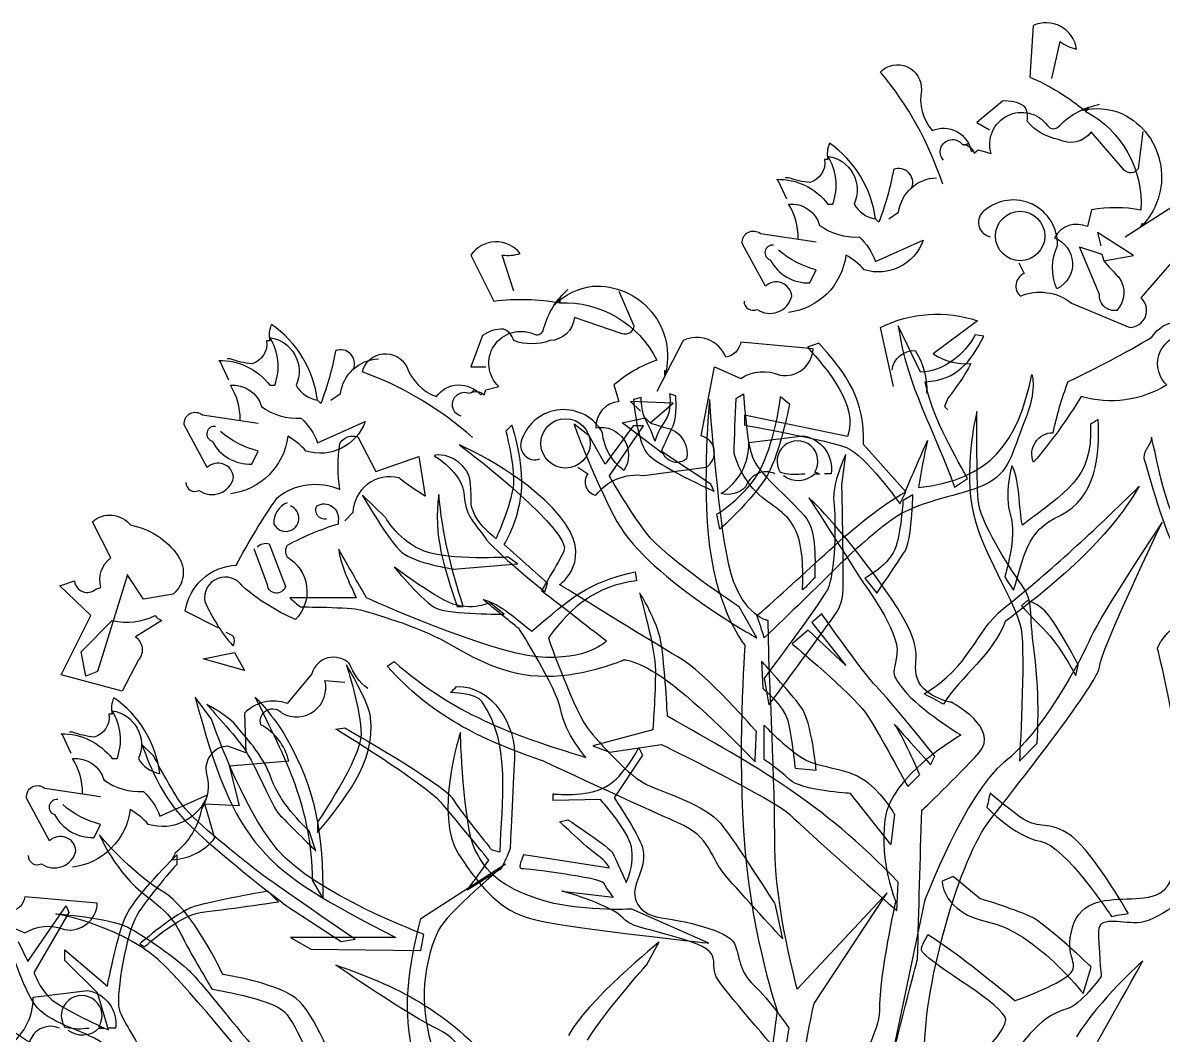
# Model space of a CAD drawing. Header units: millimetres. Extents: x 3633 to 4629, y 3430 to 3787.
# Drawn here: x 4441.1 to 4446.29, y 3469.3 to 3473.91 of the extents above; entities that cross this region are included whole.
import ezdxf

# ---------------------------------------------------------------- set-up
doc = ezdxf.new("R2010")
doc.units = ezdxf.units.MM

# ---------------------------------------------------------------- blocks, each defined once
blk = doc.blocks.new('*U290')
at = {"color": 0}
for points in [[(552.5, 2442.6), (564.2, 2495.3, 0.123093), (587.6, 2484.4, 0.499542), (525.8, 2517.7), (521.2, 2444.6, -0.074951), (600.8, 2395.6, -0.294968), (678.9, 2255.5, 0.096375), (608.8, 2255.7), (603.1, 2232, 0.398468), (556, 2216.1, -0.659393), (559.7, 2143.6, -0.217575), (560.5, 2205.3, 0.649521), (456.8, 2254.9, 0.661377), (464.9, 2217.7)], [(397.3, 2292.2, 0.094757), (308.9, 2451.8, -0.699951), (367, 2426.1, 0.222214), (382.2, 2368.6, -0.480621), (438, 2338.8), (441.2, 2339.7)], [(398.5, 2326.7, -1.044418), (425, 2349.1, -0.323349), (442, 2336.5), (447.6, 2341.4), (466.1, 2336, -0.840088), (546.2, 2376, 0.4142), (560.7, 2373, -0.154678), (617.2, 2405), (620.4, 2405.9)], [(681.8, 2367.4), (675.3, 2314.4, -0.489075), (655.3, 2312.5), (608.5, 2366.8, -0.380188), (561.7, 2356.1, -0.181808), (517.2, 2382, 0.224854), (513.3, 2403.2, 0.162277), (482.3, 2410.4), (445.9, 2380.2), (464, 2369.7)], [(604.4, 2401.6), (600.8, 2395.6), (604.4, 2401.6), (593.6, 2397.1, -0.162277), (653, 2392.3, -0.516235), (678.5, 2231.4), (682, 2237.5)], [(175.7, 2271.2), (164, 2296.9), (161.6, 2299.3, -0.240921), (234.1, 2264.2), (241.1, 2264.2, 0.236053), (234.1, 2332, -0.5), (271.5, 2264.2, 0.236053), (301.9, 2243.1, 0.211075), (236.4, 2350.7, 0.162277), (234.1, 2327.3), (229.4, 2327.3, -0.383194), (208.4, 2294.6, -0.056625), (178, 2301.6), (173.3, 2301.6)], [(844.4, 1978.9), (736.8, 2077.1, 0.636124), (715.8, 2007, -0.212875), (594.2, 1990.6, -0.040161), (526.4, 1897.1, -0.538727), (554.4, 1939.2, -0.038391), (575.5, 2011.7, 0.023422), (694.7, 2074.8, -0.778931), (783.6, 2046.7), (816.3, 2016.3, -0.14267), (821, 2147.3), (844.4, 2137.9), (778.9, 2196.4, -0.349304), (821, 2219.8), (809.3, 2268.9), (912.2, 2245.5, -0.186783), (954.3, 2264.2), (923.9, 2325), (888.8, 2318), (874.8, 2259.5)], [(353.4, 2287.6, 0.651581), (327.6, 2313.3, -0.045349), (306.6, 2238.5), (301.9, 2243.1)], [(320.6, 2243.1), (334.7, 2252.5, -0.365204), (388.4, 2301.6)], [(192, 2215.1, 0.143021), (178, 2264.2, -0.358047), (222.4, 2233.8, 0.172546), (278.5, 2217.4, -0.123093), (301.9, 2182.4), (369.7, 2212.8, -0.40274), (285.6, 2170.7, 0.082748), (259.8, 2191.7, -0.343094), (178, 2109.9)], [(505.5, 2180.5), (512.9, 2165.4, 0.54657), (507.8, 2133.2, -0.272095), (580.5, 2123.4), (663.2, 2088.8, 0.677032), (679.4, 2130.8), (745, 2206.2), (769.1, 2173.3, -0.248367), (819.9, 2149.1, 0.452606), (879.2, 2157.9), (795, 2217.7, -0.333328), (766.2, 2210.1, 0.430618), (725.4, 2260.9), (656.6, 2217.1)], [(114.9, 2126.2, 0.566177), (133.6, 2114.5, 0.534058), (182.7, 2133.3, 0.630219), (145.3, 2147.3), (112.5, 2208.1, -0.679398), (138.2, 2222.1), (217.7, 2210.4)], [(-212.5, 2140.3), (-228.9, 2191.7, 0.123093), (-203.1, 2194, 0.499542), (-273.3, 2191.7), (-240.6, 2126.2, -0.074951), (-147, 2123.9, -0.294968), (-9.1, 2042.1, 0.096375), (-69.9, 2007), (-62.8, 1983.6, 0.398468), (-95.6, 1946.2, -0.659393), (-55.8, 1885.4, -0.217575), (-86.2, 1939.2, 0.649521), (-200.8, 1929.8, 0.661377), (-175.1, 1901.8)], [(156.9, 2205.7, 0.926025), (152.3, 2184.7, 0.286789), (208.4, 2152), (217.7, 2170.7, -0.120178), (164, 2198.7)], [(626.2, 2183.4, 0.021729), (647.8, 2160, -0.356949), (644.8, 2113, -0.482147), (620, 2135.6), (591.8, 2203.4), (623.6, 2193), (626.2, 2183.4)], [(-287.3, 1962.6, -1.044418), (-275.6, 1995.3, -0.323349), (-254.6, 1993), (-252.2, 2000), (-233.5, 2004.6, -0.840088), (-184.4, 2079.5, 0.4142), (-170.4, 2084.1, -0.154678), (-137.7, 2140.3), (-135.3, 2142.6)], [(-62.8, 2140.3), (-41.8, 2091.2, -0.489075), (-58.2, 2079.5), (-126, 2102.9, -0.380188), (-161.1, 2070.1, -0.181808), (-212.5, 2070.1, 0.224854), (-226.5, 2086.5, 0.162277), (-256.9, 2077.1), (-273.3, 2032.7), (-252.2, 2032.7)], [(-147, 2130.9), (-147, 2123.9), (-147, 2130.9), (-154, 2121.6, -0.162277), (-100.3, 2147.3, -0.516235), (2.6, 2021), (2.6, 2028)], [(327.6, 2004.6), (308.9, 2088.8, -0.198578), (446.9, 2098.2), (383.8, 2051.4, 0.173447), (437.5, 2037.4, -0.044205), (404.8, 1988.3), (400.1, 1976.6), (404.8, 1971.9)], [(-617.6, 2013.6), (-629.3, 2039.3), (-631.6, 2041.7, -0.240921), (-559.1, 2006.6), (-552.1, 2006.6, 0.236053), (-559.1, 2074.4, -0.5), (-521.7, 2006.6, 0.236053), (-491.3, 1985.6, 0.211075), (-556.8, 2093.1, 0.162277), (-559.1, 2069.7), (-563.8, 2069.7, -0.383194), (-584.8, 2037, -0.056625), (-615.2, 2044), (-619.9, 2044)], [(-121.3, 1890.1), (-107.3, 1880.7, 0.54657), (-95.6, 1850.3, -0.272095), (-27.8, 1878.4), (61.1, 1890.1, 0.677032), (54.1, 1934.5), (72.8, 2032.7), (110.2, 2016.3, -0.248367), (166.3, 2021, 0.452606), (213.1, 2058.4), (110.2, 2067.8, -0.333328), (89.1, 2046.7, 0.430618), (28.3, 2070.1), (-9.1, 1997.6)], [(-439.9, 2030, 0.651581), (-465.6, 2055.7, -0.045349), (-486.6, 1980.9), (-491.3, 1985.6)], [(-472.6, 1985.6), (-458.6, 1994.9, -0.365204), (-404.8, 2044)], [(-270.9, 1932.2, 0.094757), (-427.6, 2025.7, -0.699951), (-364.5, 2032.7, 0.222214), (-322.4, 1990.6, -0.480621), (-259.3, 1993), (-256.9, 1995.3)], [(325.3, 2028, -0.388977), (358, 2056.1, -0.162277), (374.4, 1995.3)], [(-601.2, 1957.5, 0.143021), (-615.2, 2006.6, -0.358047), (-570.8, 1976.2, 0.172546), (-514.7, 1959.8, -0.123093), (-491.3, 1924.8), (-423.5, 1955.2, -0.40274), (-507.7, 1913.1, 0.082748), (-533.4, 1934.1, -0.343094), (-615.2, 1852.3)], [(-678.4, 1868.6, 0.566177), (-659.7, 1857, 0.534058), (-610.6, 1875.7, 0.630219), (-648, 1889.7), (-680.7, 1950.5, -0.679398), (-655, 1964.5), (-575.5, 1952.8)], [(-636.3, 1948.1, 0.926025), (-641, 1927.1, 0.286789), (-584.8, 1894.4), (-575.5, 1913.1, -0.120178), (-629.3, 1941.1)], [(-18.4, 1953.2, 0.021729), (12, 1943.9, -0.356949), (33, 1901.8, -0.482147), (0.3, 1908.8), (-58.2, 1953.2), (-25.4, 1960.2), (-18.4, 1953.2)], [(-632.7, 1662), (-679.5, 1685.4, -0.357925), (-607, 1750.9, -0.02861), (-548.6, 1846.7, -0.284912), (-459.7, 1858.4, -0.072906), (-459.7, 1923.9, -0.350769), (-434, 1933.2), (-408.3, 1884.1), (-347.5, 1905.2), (-338.1, 1849.1, -0.042465), (-375.5, 1874.8, 0.482147), (-441, 1825.7), (-452.7, 1814)], [(159.3, 1880.7, 0.453766), (117.2, 1862, -0.265564), (82.1, 1852.7, 0.264557), (121.9, 1925.1), (199, 1934.5, -0.415939), (238.8, 1880.7), (229.4, 1880.7)], [(171, 1878.4, 0.366302), (215.4, 1880.7), (222.4, 1880.7), (215.4, 1883.1, 1.810471), (166.3, 1883.1, 0.099014), (196.7, 1880.7), (201.4, 1880.7)], [(-478.4, 1816.3, -0.618027), (-492.4, 1835, -0.649872), (-462, 1814), (-462, 1809.3, 0.048447), (-534.5, 1778.9, 0.291199), (-534.5, 1762.5, -0.493149), (-522.8, 1673.7, -0.073044), (-597.7, 1720.5, 0.819794), (-651.4, 1699.4, 0.07692), (-611.7, 1636.3, 0.333328), (-611.7, 1650.3), (-621, 1655)], [(-534.5, 1839.7, 0.326447), (-553.2, 1809.3, 1.475342), (-529.9, 1835)], [(-761.9, 1735.5), (-804, 1599.9), (-820.4, 1592.9), (-827.4, 1627.9), (-783, 1672.4, 0.182709), (-722.2, 1679.4, 0.162277), (-712.8, 1672.4), (-750.2, 1649, -0.442368), (-745.6, 1616.3), (-768.9, 1571.8), (-855.5, 1595.2), (-813.4, 1679.4), (-857.8, 1721.5), (-836.8, 1728.5, 0.608597), (-806.4, 1716.8), (-799.3, 1719.1, -0.302765), (-785.3, 1761.2), (-811, 1812.7, -0.435272), (-757.3, 1808, -0.199997), (-689.4, 1763.6, -0.39035), (-696.5, 1709.8), (-738.5, 1702.8), (-761.9, 1737.8), (-761.9, 1735.5)], [(-576.6, 1776.6, -0.302765), (-560.2, 1781.2), (-536.9, 1720.5, -0.816528), (-562.6, 1722.8), (-581.3, 1774.2)], [(-420, 1575.5, -0.140045), (-445.7, 1610.6, 0.57489), (-499.5, 1596.5), (-534.5, 1554.4, 0.29335), (-595.3, 1540.4), (-593, 1484.3), (-618.7, 1493.6, 0.477875), (-649.1, 1453.9, -0.21463), (-656.1, 1404.8, -0.178345), (-693.5, 1341.7), (-698.2, 1332.3, 0.217789), (-637.4, 1362.7), (-651.4, 1411.8), (-602.3, 1409.5), (-616.4, 1465.6), (-532.2, 1472.6, 0.213028), (-571.9, 1524, -0.817993), (-541.5, 1540.4, 0.658905), (-480.8, 1587.2), (-452.7, 1584.8)], [(-841.7, 1483), (-853.4, 1508.8), (-855.7, 1511.1, -0.240921), (-783.3, 1476), (-776.2, 1476, 0.236053), (-783.3, 1543.8, -0.5), (-745.8, 1476, 0.236053), (-715.4, 1455, 0.211075), (-780.9, 1562.5, 0.162277), (-783.3, 1539.2), (-787.9, 1539.2, -0.383194), (-809, 1506.4, -0.056625), (-839.4, 1513.4), (-844, 1513.4)], [(-825.3, 1426.9, 0.143021), (-839.4, 1476, -0.358047), (-794.9, 1445.6, 0.172546), (-738.8, 1429.3, -0.123093), (-715.4, 1394.2), (-647.6, 1424.6, -0.40274), (-731.8, 1382.5, 0.082748), (-757.5, 1403.5, -0.343094), (-839.4, 1321.7)], [(-902.5, 1338.1, 0.566177), (-883.8, 1326.4, 0.534058), (-834.7, 1345.1, 0.630219), (-872.1, 1359.1), (-904.8, 1419.9, -0.679398), (-879.1, 1433.9), (-799.6, 1422.3)], [(-860.4, 1417.6, 0.926025), (-865.1, 1396.5, 0.286789), (-809, 1363.8), (-799.6, 1382.5, -0.120178), (-853.4, 1410.6)], [(-1138.7, 1101.9), (-1124.6, 1092.6, 0.54657), (-1112.9, 1062.2, -0.272095), (-1045.1, 1090.2), (-956.3, 1101.9, 0.677032), (-963.3, 1146.3), (-944.6, 1244.5), (-907.2, 1228.2, -0.248367), (-851.1, 1232.9, 0.452606), (-804.3, 1270.3), (-907.2, 1279.6, -0.333328), (-928.2, 1258.6, 0.430618), (-989, 1282), (-1026.4, 1209.5)], [(-858.1, 1092.6, 0.453766), (-900.2, 1073.9, -0.265564), (-935.2, 1064.5, 0.264557), (-895.5, 1137), (-818.3, 1146.3, -0.415939), (-778.6, 1092.6), (-787.9, 1092.6)], [(-846.4, 1090.2, 0.366302), (-802, 1092.6), (-794.9, 1092.6), (-802, 1094.9, 1.810471), (-851.1, 1094.9, 0.099014), (-820.7, 1092.6), (-816, 1092.6)]]:
    blk.add_lwpolyline(points, format="xyb", dxfattribs=at)
for points in [[(433.4, 2349.6), (427, 2347.9), (433.4, 2349.6)], [(626.2, 2183.4), (668.6, 2191.2), (617.2, 2223.8), (622.3, 2204.6)], [(-268.6, 2000), (-273.3, 1995.3), (-268.6, 2000)], [(-18.4, 1953.2), (14.3, 1981.3), (-46.5, 1983.6), (-32.4, 1969.6)], [(-653.8, 1617.6), (-609.4, 1626.9), (-595.3, 1601.2), (-653.8, 1617.6)]]:
    blk.add_lwpolyline(points, dxfattribs=at)
for centre in [(507.4, 2218.7), (-138.8, 1924)]:
    blk.add_circle(centre, 35.1, dxfattribs=at)
for points in [[(365.9, 2025), (365.9, 2025), (334.1, 2091), (334.1, 2091)], [(334.1, 2091), (346.4, 2005.5), (386.1, 1940.7), (414.2, 1861.9)], [(443.5, 2078.2), (428.2, 2050.1), (399.5, 2026.9), (365.9, 2025)], [(372.6, 2011.6), (417.2, 2014), (436.8, 2039.1), (455.7, 2076.3)], [(455.7, 2076.3), (455.7, 2076.3), (443.5, 2078.2), (443.5, 2078.2)], [(221.1, 2066.6), (221.1, 2066.6), (205.3, 2060.5), (205.3, 2060.5)], [(205.3, 2060.5), (231.5, 2031.1), (278.6, 1977.4), (262.1, 1934)], [(284.7, 1922.4), (287.1, 1984.7), (261.5, 2022.6), (221.1, 2066.6)], [(362.9, 1861.3), (465.5, 1872.3), (504, 1924.9), (524.1, 2022)], [(432.5, 1874.1), (410.5, 1914.5), (381.2, 1965.2), (372.6, 2011.6)], [(524.1, 2022), (524.1, 2022), (532.1, 2000.6), (513.7, 1955.4)], [(17.7, 1991.4), (17.7, 1991.4), (9.2, 1994.5), (9.2, 1994.5)], [(103.8, 1987.8), (106.9, 1990.2), (110.6, 1992), (114.2, 1994.5)], [(114.2, 1994.5), (123.4, 1882.1), (121, 1904.1), (196.7, 1825.9)], [(-31.2, 1989), (-31.2, 1989), (-42.1, 1986.5), (-42.1, 1986.5)], [(-42.1, 1986.5), (-42.1, 1986.5), (-37.3, 1927.9), (-23.2, 1910.2)], [(-24.4, 1956.6), (-31.2, 1967), (-31.2, 1989), (-31.2, 1989)], [(14.1, 1948.7), (20.8, 1963.3), (17.7, 1991.4), (17.7, 1991.4)], [(96.5, 1738.5), (79.4, 1798.4), (66, 1986.5), (66, 1986.5)], [(100.8, 1909), (101.4, 1935.2), (102.6, 1961.5), (103.8, 1987.8)], [(143.6, 1898.6), (162.5, 1945), (166.8, 1990.8), (166.8, 1990.8)], [(166.8, 1990.8), (166.8, 1990.8), (179.6, 1980.4), (179.6, 1980.4)], [(115.5, 1963.9), (115.5, 1963.9), (115.5, 1949.9), (115.5, 1949.9)], [(262.1, 1934), (262.1, 1934), (115.5, 1963.9), (115.5, 1963.9)], [(447.8, 1843.6), (445.3, 1875.4), (445.9, 1969.4), (445.9, 1969.4)], [(-215, 1949.9), (-215, 1949.9), (-223.6, 1941.3), (-223.6, 1941.3)], [(-105.1, 1934.6), (-105.1, 1934.6), (-126.5, 1951.1), (-126.5, 1951.1)], [(-126.5, 1951.1), (-126.5, 1951.1), (-113, 1907.7), (-70.3, 1821)], [(-42.8, 1948.7), (-42.8, 1948.7), (-82.5, 1894.3), (-82.5, 1894.3)], [(-76.4, 1877.8), (-76.4, 1877.8), (-28.1, 1948.7), (-28.1, 1948.7)], [(-28.1, 1948.7), (-28.1, 1948.7), (-42.8, 1948.7), (-42.8, 1948.7)], [(-11.6, 1927.3), (-11.6, 1927.3), (-18.3, 1946.2), (-24.4, 1956.6)], [(-2.4, 1912.6), (-2.4, 1912.6), (7.3, 1934.6), (14.1, 1948.7)], [(513.7, 1955.4), (495.4, 1909.6), (492.4, 1881.5), (456.9, 1865)], [(607.2, 1951.1), (612.1, 1871.7), (569.3, 1854.6), (510.7, 1807.6)], [(564.4, 1821.6), (615.1, 1845.4), (621.3, 1909), (618.2, 1957.8)], [(618.2, 1957.8), (613.9, 1955.4), (610.9, 1953), (607.2, 1951.1)], [(-82.5, 1894.3), (-82.5, 1894.3), (-105.1, 1934.6), (-105.1, 1934.6)], [(693.9, 1932.8), (693.9, 1921.2), (683, 1914.5), (683, 1904.1)], [(776.4, 1764.2), (717.8, 1789.2), (708, 1877.8), (693.9, 1932.8)], [(-289.6, 1921.8), (-270, 1908.4), (-128.3, 1796.6), (-141.1, 1770.9)], [(-147.2, 1821), (-199.8, 1883.3), (-289.6, 1921.8), (-289.6, 1921.8)], [(345.1, 1855.2), (345.1, 1855.2), (284.7, 1922.4), (284.7, 1922.4)], [(343.9, 1854.6), (354.3, 1879), (364.7, 1903.5), (375.7, 1927.9)], [(375.7, 1927.9), (370.8, 1905.9), (366.5, 1883.3), (362.9, 1861.3)], [(-290.8, 1897.4), (-310.3, 1912), (-325.6, 1906.5), (-325.6, 1906.5)], [(-23.2, 1910.2), (-8.6, 1891.9), (72.7, 1855.8), (72.7, 1855.8)], [(67.8, 1866.2), (67.8, 1866.2), (-2.4, 1912.6), (-2.4, 1912.6)], [(76.4, 1823.4), (76.4, 1823.4), (125.2, 1852.8), (143.6, 1898.6)], [(197.9, 1715.9), (205.9, 1863.8), (135.6, 1804.5), (100.8, 1909)], [(259.6, 1908.4), (259.6, 1908.4), (239.5, 1866.8), (242.5, 1841.2)], [(254.1, 1865), (254.1, 1865), (259.6, 1908.4), (259.6, 1908.4)], [(683, 1904.1), (683, 1904.1), (712.9, 1797.2), (723.9, 1783.1)], [(495.4, 1891.9), (495.4, 1891.9), (484.4, 1851.5), (493.6, 1821.6)], [(510.7, 1807.6), (505.8, 1827.7), (506.4, 1879), (495.4, 1891.9)], [(-23.8, 1796.6), (-50.7, 1832), (-76.4, 1877.8), (-76.4, 1877.8)], [(72.7, 1855.8), (72.7, 1855.8), (67.8, 1866.2), (67.8, 1866.2)], [(414.2, 1861.9), (414.2, 1861.9), (432.5, 1874.1), (432.5, 1874.1)], [(-394.6, 1818.6), (-394.6, 1818.6), (-427.6, 1850.3), (-427.6, 1850.3)], [(-427.6, 1850.3), (-427.6, 1850.3), (-389.1, 1783.7), (-371.4, 1769.1)], [(-318.9, 1851.5), (-327.4, 1793.5), (-310.9, 1746.5), (-292.6, 1692.1)], [(-284.1, 1692.1), (-301.2, 1745.9), (-314, 1795.3), (-318.9, 1851.5)], [(133.2, 1679.3), (195.5, 1731.2), (276.1, 1817.3), (343.9, 1854.6)], [(336.6, 1838.1), (336.6, 1838.1), (345.1, 1855.2), (345.1, 1855.2)], [(354.9, 1850.9), (354.9, 1850.9), (340.9, 1843), (340.9, 1843)], [(343.9, 1770.9), (353.1, 1785), (354.9, 1850.9), (354.9, 1850.9)], [(484.4, 1689.7), (554.1, 1746.5), (611.5, 1798.4), (676.8, 1863.2)], [(676.8, 1863.2), (632.3, 1786.2), (556.5, 1723.9), (486.3, 1670.7)], [(207.1, 1846.7), (232.7, 1807), (258.4, 1766.6), (284.1, 1726.3)], [(242.5, 1841.2), (246.2, 1816.7), (244.3, 1736.7), (233.4, 1715.9)], [(340.9, 1843), (340.9, 1843), (339, 1805.7), (331.1, 1778.2)], [(509.5, 1723.3), (489.9, 1750.8), (450.2, 1812.5), (447.8, 1843.6)], [(-339.6, 1770.9), (-375.1, 1783.7), (-394.6, 1818.6), (-394.6, 1818.6)], [(-147.2, 1723.3), (-147.2, 1723.3), (-95.3, 1758.7), (-147.2, 1821)], [(-70.3, 1821), (-26.9, 1734.9), (133.2, 1647.5), (133.2, 1647.5)], [(80.6, 1802.1), (80.6, 1802.1), (76.4, 1823.4), (76.4, 1823.4)], [(196.7, 1825.9), (219.3, 1803.3), (215.6, 1763.6), (215.6, 1733)], [(493.6, 1821.6), (503.4, 1791.1), (485.6, 1734.3), (485.6, 1734.3)], [(497.9, 1715.3), (513.7, 1762.4), (514.4, 1798.4), (564.4, 1821.6)], [(709.2, 1811.8), (709.2, 1811.8), (624.3, 1684.2), (608.4, 1649.3)], [(-254.1, 1791.1), (-241.3, 1771.5), (-168, 1712.9), (-168, 1712.9)], [(108.1, 1691.5), (108.1, 1691.5), (3.1, 1760.5), (-23.8, 1796.6)], [(-421.5, 1704.3), (-434.3, 1726.9), (-447.8, 1749.5), (-461.2, 1773.4)], [(-461.2, 1773.4), (-457.5, 1747.1), (-447.2, 1728.8), (-436.2, 1704.3)], [(-371.4, 1769.1), (-353.1, 1753.8), (-298.1, 1745.3), (-298.1, 1745.3)], [(-220.5, 1762.4), (-220.5, 1762.4), (-303.6, 1756.9), (-339.6, 1770.9)], [(-164.3, 1725.1), (-164.3, 1725.1), (-226, 1780.1), (-226, 1780.1)], [(-141.1, 1770.9), (-149.1, 1754.4), (-172.9, 1714.7), (-172.9, 1714.7)], [(331.1, 1778.2), (323.2, 1751.4), (286.5, 1732.4), (286.5, 1732.4)], [(303.6, 1711), (303.6, 1711), (334.1, 1756.3), (343.9, 1770.9)], [(-298.1, 1745.3), (-298.1, 1745.3), (-207.1, 1752.6), (-207.1, 1752.6)], [(-207.1, 1752.6), (-207.1, 1752.6), (-220.5, 1762.4), (-220.5, 1762.4)], [(251.7, 1752.6), (216.2, 1717.2), (180.2, 1682.3), (143.6, 1647.5)], [(-382.4, 1748.3), (-382.4, 1748.3), (-340.9, 1697.6), (-321.9, 1689.1)], [(-186.9, 1657.3), (-130.7, 1703.7), (-110, 1725.7), (-39.7, 1741.6)], [(-39.7, 1741.6), (-39.1, 1737.3), (-38.5, 1733), (-37.9, 1728.8)], [(149.1, 1672), (149.1, 1672), (114.8, 1678.1), (96.5, 1738.5)], [(-168, 1712.9), (-168, 1712.9), (-164.3, 1725.1), (-164.3, 1725.1)], [(-37.9, 1728.8), (-95.9, 1720.8), (-128.3, 1693.9), (-163.1, 1647.5)], [(20.8, 1620.6), (-18.3, 1643.2), (-147.2, 1723.3), (-147.2, 1723.3)], [(215.6, 1733), (210.8, 1730.6), (203.4, 1718.4), (197.9, 1715.9)], [(284.1, 1726.3), (284.1, 1726.3), (336.6, 1656.1), (332.3, 1625.5)], [(286.5, 1732.4), (286.5, 1732.4), (303.6, 1711), (303.6, 1711)], [(485.6, 1734.3), (488.7, 1728.8), (494.8, 1720.2), (497.9, 1715.3)], [(527.8, 1625.5), (518.6, 1689.7), (528.4, 1695.2), (509.5, 1723.3)], [(-530.8, 1704.3), (-526, 1700.1), (-520.5, 1695.2), (-515.6, 1691.5)], [(-436.2, 1704.3), (-467.3, 1704.3), (-499.1, 1704.3), (-530.8, 1704.3)], [(-172.9, 1714.7), (-141.7, 1690.9), (-111.2, 1667.1), (-80.6, 1643.2)], [(-3.1, 1641.4), (-8.6, 1673.2), (-33.6, 1711.7), (-33.6, 1711.7)], [(233.4, 1715.9), (221.7, 1694.6), (143.6, 1590.1), (143.6, 1590.1)], [(-515.6, 1691.5), (-515.6, 1691.5), (-444.1, 1691.5), (-430.1, 1687.2)], [(-321.9, 1689.1), (-302.4, 1681.1), (-226, 1681.1), (-226, 1681.1)], [(-292.6, 1692.1), (-289.6, 1692.1), (-286.5, 1692.1), (-284.1, 1692.1)], [(-256, 1701.9), (-230.9, 1696.4), (-207.1, 1672.6), (-186.9, 1657.3)], [(-204.6, 1660.3), (-221.7, 1673.8), (-238.2, 1687.8), (-256, 1701.9)], [(-226, 1681.1), (-226, 1681.1), (-246.8, 1697.6), (-246.8, 1697.6)], [(133.2, 1647.5), (133.2, 1647.5), (108.1, 1691.5), (108.1, 1691.5)], [(370.8, 1568.1), (438, 1607.8), (441, 1654.2), (484.4, 1689.7)], [(517.4, 1700.1), (517.4, 1700.1), (509.5, 1693.3), (509.5, 1693.3)], [(548, 1679.3), (532.7, 1698.8), (517.4, 1700.1), (517.4, 1700.1)], [(702.5, 1633.5), (726.3, 1678.7), (764.2, 1679.3), (811.2, 1697)], [(143.6, 1647.5), (140.5, 1658.5), (136.8, 1668.9), (133.2, 1679.3)], [(150.9, 1602.3), (150.9, 1602.3), (149.1, 1672), (149.1, 1672)], [(150.3, 1552.2), (150.3, 1552.2), (226.6, 1655.5), (241.3, 1676.2)], [(225.4, 1681.7), (225.4, 1681.7), (211.4, 1669.5), (211.4, 1669.5)], [(486.3, 1670.7), (469.1, 1624.9), (423.3, 1593.1), (398.3, 1553.4)], [(590.1, 1609), (590.1, 1609), (563.2, 1660.3), (548, 1679.3)], [(-145.4, 1544.9), (-152.1, 1578.5), (-204.6, 1660.3), (-204.6, 1660.3)], [(205.9, 1658.5), (205.9, 1658.5), (183.3, 1639), (183.3, 1639)], [(259.6, 1608.4), (259.6, 1608.4), (205.9, 1658.5), (205.9, 1658.5)], [(211.4, 1669.5), (211.4, 1669.5), (259.6, 1608.4), (259.6, 1608.4)], [(508.9, 1660.3), (515, 1622.5), (506.4, 1472.2), (506.4, 1472.2)], [(-163.1, 1647.5), (-163.1, 1647.5), (-125.8, 1540), (-103.8, 1514.3)], [(6.1, 1536.3), (6.1, 1536.3), (2.4, 1608.4), (-3.1, 1641.4)], [(183.3, 1639), (183.3, 1639), (268.8, 1567.5), (287.1, 1541.8)], [(608.4, 1649.3), (593.2, 1613.9), (538.2, 1513.1), (484.4, 1470.4)], [(332.3, 1625.5), (328.6, 1595), (321.3, 1600.5), (342.1, 1573.6)], [(531.5, 1497.9), (531.5, 1497.9), (536.3, 1560.8), (527.8, 1625.5)], [(-416, 1533.9), (-417.8, 1556.5), (-450.2, 1609), (-450.2, 1609)], [(-392.2, 1607.2), (-392.2, 1607.2), (-382.4, 1613.9), (-382.4, 1613.9)], [(-172.9, 1473.4), (-260.8, 1503.4), (-329.3, 1536.9), (-392.2, 1607.2)], [(-382.4, 1613.9), (-298.7, 1540), (-216.9, 1510.1), (-110, 1477.7)], [(-55.6, 1616.4), (-55.6, 1616.4), (-31.8, 1615.8), (14.1, 1580.3)], [(132.6, 1514.3), (132.6, 1514.3), (60.5, 1598), (20.8, 1620.6)], [(139.9, 1614.5), (139.9, 1614.5), (141.7, 1576), (141.7, 1576)], [(196.1, 1549.2), (180.8, 1569.9), (139.9, 1614.5), (139.9, 1614.5)], [(586.4, 1593.8), (586.4, 1593.8), (590.1, 1609), (590.1, 1609)], [(143.6, 1590.1), (143.6, 1590.1), (150.3, 1552.2), (150.3, 1552.2)], [(409.9, 1555.9), (409.9, 1555.9), (365.3, 1563.8), (359.8, 1595)], [(-302.4, 1569.9), (-299.3, 1572.4), (-296.3, 1575.4), (-293.8, 1578.5)], [(-293.8, 1578.5), (-241.9, 1579.7), (-208.3, 1522.3), (-211.4, 1475.3)], [(14.1, 1580.3), (59.9, 1545.5), (130.7, 1471.6), (130.7, 1471.6)], [(141.7, 1576), (141.7, 1576), (171, 1551), (177.2, 1530.2)], [(342.1, 1573.6), (363.5, 1546.1), (423.3, 1509.5), (423.3, 1509.5)], [(-642, 1532.1), (-642, 1532.1), (-665.2, 1563.2), (-665.2, 1563.2)], [(-665.2, 1563.2), (-607.2, 1348.8), (-572.4, 1320.1), (-380, 1221.7)], [(-579.7, 1563.2), (-579.7, 1563.2), (-552.2, 1535.1), (-536.3, 1506.4)], [(-498.5, 1303), (-498.5, 1403.8), (-536.3, 1475.9), (-579.7, 1563.2)], [(-257.2, 1556.5), (-266.3, 1569.3), (-302.4, 1569.9), (-302.4, 1569.9)], [(-231.5, 1343.3), (-230.3, 1412.9), (-215, 1496), (-257.2, 1556.5)], [(398.3, 1553.4), (389.1, 1558.3), (380, 1563.2), (370.8, 1568.1)], [(-606, 1521.7), (-615.1, 1535.1), (-648.7, 1552.8), (-648.7, 1552.8)], [(-648.7, 1552.8), (-648.7, 1552.8), (-615.1, 1516.8), (-596.2, 1491.1)], [(-110, 1477.7), (-110, 1477.7), (-139.3, 1511.3), (-145.4, 1544.9)], [(217.5, 1459.4), (217.5, 1459.4), (211.4, 1527.8), (196.1, 1549.2)], [(287.1, 1541.8), (305.4, 1515.6), (347.6, 1436.2), (347.6, 1436.2)], [(449, 1484.4), (479.5, 1519.2), (409.9, 1555.9), (409.9, 1555.9)], [(-491.1, 1370.8), (-455.1, 1416), (-408.1, 1469.1), (-416, 1533.9)], [(334.1, 1300.5), (223.6, 1416), (131.3, 1464.9), (6.1, 1536.3)], [(177.2, 1530.2), (182.7, 1508.8), (187.5, 1462.4), (187.5, 1462.4)], [(329.3, 1524.1), (321.3, 1532.7), (380, 1467.3), (380, 1467.3)], [(364.7, 1453.3), (364.7, 1453.3), (337.2, 1515), (329.3, 1524.1)], [(-465.5, 1518), (-460.6, 1518.6), (-456.3, 1519.2), (-452.7, 1519.8)], [(-452.7, 1519.8), (-452.7, 1519.8), (-312.8, 1439.8), (-299.9, 1420.3)], [(-288.3, 1513.1), (-288.3, 1513.1), (-326.2, 1394.6), (-290.8, 1340.2)], [(-267.6, 1347), (-284.1, 1380), (-288.3, 1513.1), (-288.3, 1513.1)], [(-103.8, 1514.3), (-81.9, 1489.3), (-48.9, 1452), (-23.8, 1439.2)], [(-14.7, 1516.8), (-14.7, 1516.8), (-100.2, 1494.2), (-100.2, 1494.2)], [(130.7, 1471.6), (131.3, 1485.6), (131.9, 1499.7), (132.6, 1514.3)], [(143.6, 1474.6), (143.6, 1474.6), (143.6, 1523.5), (143.6, 1523.5)], [(143.6, 1523.5), (143.6, 1523.5), (173.5, 1491.7), (198.5, 1476.5)], [(423.3, 1509.5), (423.3, 1509.5), (322.5, 1451.4), (315.2, 1389.1)], [(-724.5, 1480.1), (-724.5, 1480.1), (-740.4, 1495.4), (-740.4, 1495.4)], [(-740.4, 1495.4), (-740.4, 1495.4), (-722, 1436.2), (-687.2, 1396.4)], [(-536.3, 1506.4), (-492.4, 1430), (-483.8, 1367.7), (-483.8, 1277.9)], [(-100.2, 1494.2), (-100.2, 1494.2), (-75.7, 1485), (-75.7, 1485)], [(-75.7, 1485), (-75.7, 1485), (-2.4, 1496), (-2.4, 1496)], [(506.4, 1472.2), (506.4, 1472.2), (531.5, 1497.9), (531.5, 1497.9)], [(-687.2, 1414.8), (-702.5, 1438), (-724.5, 1480.1), (-724.5, 1480.1)], [(-211.4, 1475.3), (-213.2, 1438.6), (-217.5, 1348.2), (-217.5, 1348.2)], [(-81.2, 1436.2), (-54.4, 1451.4), (-34.8, 1491.1), (-34.8, 1491.1)], [(-29.3, 1480.7), (-29.3, 1480.7), (-69.6, 1420.3), (-69.6, 1420.3)], [(-34.8, 1491.1), (-34.8, 1491.1), (-29.3, 1480.7), (-29.3, 1480.7)], [(198.5, 1476.5), (223, 1461.2), (266.3, 1463.6), (292, 1441)], [(367.7, 1402.6), (367.7, 1402.6), (417.8, 1449.6), (449, 1484.4)], [(380, 1467.3), (380, 1467.3), (386.1, 1479.5), (386.1, 1479.5)], [(20.8, 1384.8), (-26.9, 1405.6), (-172.9, 1473.4), (-172.9, 1473.4)], [(180.2, 1445.9), (164.3, 1460.6), (143.6, 1474.6), (143.6, 1474.6)], [(187.5, 1462.4), (187.5, 1462.4), (217.5, 1459.4), (217.5, 1459.4)], [(484.4, 1470.4), (430.1, 1428.2), (371.4, 1273.1), (371.4, 1273.1)], [(266.3, 1426.4), (266.3, 1426.4), (195.5, 1430.7), (180.2, 1445.9)], [(347.6, 1436.2), (347.6, 1436.2), (364.7, 1453.3), (364.7, 1453.3)], [(-156.4, 1425.8), (-156.4, 1425.8), (-108.7, 1420.3), (-81.2, 1436.2)], [(-23.8, 1439.2), (1.8, 1427), (59.9, 1410.5), (81.9, 1383.6)], [(292, 1441), (317, 1419.1), (328.6, 1397.1), (328.6, 1397.1)], [(464.9, 1427), (463, 1420.3), (461.8, 1412.9), (460, 1406.8)], [(507.6, 1392.8), (483.2, 1410.5), (464.9, 1427), (464.9, 1427)], [(-582.8, 1320.7), (-610.9, 1343.3), (-672, 1391), (-687.2, 1414.8)], [(-299.9, 1420.3), (-287.7, 1400.1), (-244.3, 1347), (-244.3, 1347)], [(-156.4, 1416.6), (-156.4, 1416.6), (-156.4, 1425.8), (-156.4, 1425.8)], [(-89.2, 1417.8), (-89.2, 1417.8), (-156.4, 1416.6), (-156.4, 1416.6)], [(-45.2, 1350.6), (-50.7, 1375.7), (-89.2, 1417.8), (-89.2, 1417.8)], [(-69.6, 1420.3), (-69.6, 1420.3), (-36, 1370.8), (-29.3, 1349.4)], [(323.8, 1353.7), (323.8, 1353.7), (266.3, 1426.4), (266.3, 1426.4)], [(-687.2, 1396.4), (-652.4, 1355.5), (-533.9, 1265.7), (-533.9, 1265.7)], [(328.6, 1397.1), (328.6, 1397.1), (323.8, 1353.7), (323.8, 1353.7)], [(361.6, 1191.2), (363.5, 1261.4), (365.3, 1331.7), (367.7, 1402.6)], [(460, 1406.8), (460, 1406.8), (499.1, 1365.3), (535.7, 1358.6)], [(-491.1, 1386.1), (-491.1, 1386.1), (-491.1, 1370.8), (-491.1, 1370.8)], [(-147.2, 1386.1), (-147.2, 1386.1), (-135.6, 1389.1), (-135.6, 1389.1)], [(-94.7, 1339.6), (-108.7, 1350), (-147.2, 1386.1), (-147.2, 1386.1)], [(88.6, 1309.7), (66.6, 1334.8), (69, 1364.1), (20.8, 1384.8)], [(81.9, 1383.6), (103.8, 1356.1), (158.8, 1269.4), (158.8, 1269.4)], [(315.2, 1389.1), (307.3, 1327.4), (330.5, 1273.1), (330.5, 1273.1)], [(574.2, 1370.2), (542.5, 1388.5), (532.7, 1374.5), (507.6, 1392.8)], [(-712.3, 1287.7), (-756.3, 1313.4), (-801.5, 1367.7), (-801.5, 1367.7)], [(-801.5, 1367.7), (-801.5, 1367.7), (-777.6, 1312.8), (-734.9, 1281)], [(-493.6, 1344.5), (-493.6, 1344.5), (-503.4, 1373.2), (-503.4, 1373.2)], [(661, 1255.9), (661, 1255.9), (606, 1352.5), (574.2, 1370.2)], [(-176.5, 1276.1), (-230.3, 1293.8), (-251.1, 1313.4), (-267.6, 1347)], [(-244.3, 1347), (-240.1, 1345.1), (-235.8, 1344.5), (-231.5, 1343.3)], [(-217.5, 1348.2), (-221.1, 1338.4), (-225.4, 1328.6), (-230.3, 1319.5)], [(-52.5, 1299.9), (-52.5, 1299.9), (-39.7, 1325), (-45.2, 1350.6)], [(-29.3, 1349.4), (-23.2, 1326.8), (-36, 1310.3), (-39.7, 1292)], [(535.7, 1358.6), (571.8, 1352.5), (637.1, 1251.7), (637.1, 1251.7)], [(-765.4, 1248.6), (-752.6, 1279.2), (-691.5, 1339), (-691.5, 1339)], [(-691.5, 1339), (-691.5, 1339), (-691.5, 1325.6), (-691.5, 1325.6)], [(-290.8, 1340.2), (-255.3, 1286.5), (-230.3, 1260.8), (-188.8, 1248.6)], [(-278.6, 1288.9), (-268.2, 1303), (-257.8, 1317), (-248, 1331.7)], [(-197.9, 1339.6), (-197.9, 1339.6), (-76.4, 1320.7), (-76.4, 1320.7)], [(-76.4, 1320.7), (-76.4, 1320.7), (-80, 1329.9), (-94.7, 1339.6)], [(-438, 1219.3), (-438, 1219.3), (-554.7, 1298.7), (-582.8, 1320.7)], [(-344.5, 1248.6), (-344.5, 1248.6), (-224.2, 1326.2), (-224.2, 1326.2)], [(-224.2, 1326.2), (-224.2, 1326.2), (-309.1, 1254.7), (-319.5, 1232.1)], [(-230.3, 1319.5), (-246.2, 1309.1), (-262.1, 1298.7), (-278.6, 1288.9)], [(-483.8, 1277.9), (-483.8, 1277.9), (-498.5, 1303), (-498.5, 1303)], [(-70.9, 1279.2), (-70.9, 1279.2), (-80, 1290.8), (-84.3, 1298.7)], [(169.8, 1219.9), (169.8, 1219.9), (110, 1284.7), (88.6, 1309.7)], [(332.3, 1259.6), (332.3, 1259.6), (334.1, 1300.5), (334.1, 1300.5)], [(412.3, 1308.5), (412.3, 1308.5), (396.5, 1301.8), (396.5, 1301.8)], [(396.5, 1301.8), (396.5, 1301.8), (396.5, 1257.2), (462.4, 1243.7)], [(450.8, 1276.7), (450.8, 1276.7), (412.3, 1308.5), (412.3, 1308.5)], [(-734.9, 1281), (-691.5, 1248.6), (-689.7, 1233.3), (-676.2, 1208.3)], [(-626.1, 1169.2), (-626.1, 1169.2), (-669.5, 1263.3), (-712.3, 1287.7)], [(-562, 1287.7), (-562, 1287.7), (-640.2, 1273.7), (-666.5, 1265.7)], [(-546.7, 1272.4), (-546.7, 1272.4), (-562, 1287.7), (-562, 1287.7)], [(-144.2, 1287.7), (-144.2, 1287.7), (-70.9, 1279.2), (-70.9, 1279.2)], [(-60.5, 1252.3), (-80, 1270), (-144.2, 1287.7), (-144.2, 1287.7)], [(-39.7, 1292), (-44, 1273.7), (-31.8, 1253.5), (-2.4, 1249.8)], [(318.3, 1285.3), (318.3, 1285.3), (190.6, 1148.4), (190.6, 1148.4)], [(214.4, 1127.7), (214.4, 1127.7), (318.3, 1285.3), (318.3, 1285.3)], [(-902.9, 1187.5), (-902.9, 1187.5), (-848.5, 1266.9), (-848.5, 1266.9)], [(-848.5, 1266.9), (-848.5, 1266.9), (-844.8, 1257.2), (-844.8, 1257.2)], [(-666.5, 1265.7), (-692.7, 1257.2), (-744, 1212.6), (-744, 1212.6)], [(-657.9, 1257.2), (-627.4, 1260.8), (-546.7, 1272.4), (-546.7, 1272.4)], [(-533.9, 1265.7), (-533.9, 1265.7), (-457.5, 1216.2), (-457.5, 1216.2)], [(-44.6, 1262.1), (-44.6, 1262.1), (-122.2, 1257.8), (-176.5, 1276.1)], [(158.8, 1269.4), (158.8, 1269.4), (169.8, 1219.9), (169.8, 1219.9)], [(371.4, 1273.1), (371.4, 1273.1), (315.8, 1009.2), (315.8, 1009.2)], [(521.7, 1251.7), (496, 1263.3), (450.8, 1276.7), (450.8, 1276.7)], [(-844.8, 1257.2), (-844.8, 1257.2), (-894.3, 1172.3), (-894.3, 1172.3)], [(-706.8, 1180.2), (-762.4, 1237.6), (-863.2, 1255.3), (-863.2, 1255.3)], [(-789.9, 1152.7), (-789.9, 1152.7), (-777.6, 1218.1), (-765.4, 1248.6)], [(-737.3, 1208.3), (-737.3, 1208.3), (-688.5, 1252.9), (-657.9, 1257.2)], [(-280.4, 905.9), (-366.5, 1032.4), (-381.2, 1106.3), (-344.5, 1248.6)], [(-188.8, 1248.6), (-146.6, 1236.4), (64.8, 1213.8), (64.8, 1213.8)], [(28.1, 1219.3), (-36, 1238.8), (-41.5, 1234), (-60.5, 1252.3)], [(64.8, 1213.8), (64.8, 1213.8), (-44.6, 1262.1), (-44.6, 1262.1)], [(-2.4, 1249.8), (27.5, 1245.6), (92.2, 1232.1), (101.4, 1213.2)], [(608.4, 1179.6), (608.4, 1179.6), (546.1, 1240.1), (521.7, 1251.7)], [(637.1, 1251.7), (641.4, 1252.9), (655.5, 1254.7), (661, 1255.9)], [(-319.5, 1232.1), (-372.6, 1114.2), (-310.3, 1004.9), (-251.1, 904.1)], [(462.4, 1243.7), (527.8, 1230.3), (596.8, 1142.3), (596.8, 1142.3)], [(-916.9, 1216.2), (-916.9, 1216.2), (-902.9, 1187.5), (-902.9, 1187.5)], [(-529.6, 1221.7), (-529.6, 1221.7), (-500.9, 1205.2), (-500.9, 1205.2)], [(-380, 1221.7), (-380, 1221.7), (-529.6, 1221.7), (-529.6, 1221.7)], [(-457.5, 1216.2), (-457.5, 1216.2), (-438, 1219.3), (-438, 1219.3)], [(-344.5, 1203.4), (-344.5, 1203.4), (-340.3, 1226), (-340.3, 1226)], [(78.2, 1161.3), (61.1, 1185.7), (93.5, 1199.7), (28.1, 1219.3)], [(368.4, 1201), (363.5, 1207.7), (373.2, 1217.5), (376.3, 1226)], [(376.3, 1226), (420.3, 1197.9), (459.4, 1164.9), (500.3, 1131.9)], [(577.3, 1169.2), (593.2, 1184.5), (572.4, 1190), (579.7, 1227.8)], [(-893.1, 1126.4), (-911.4, 1152.7), (-926.7, 1205.9), (-926.7, 1205.9)], [(-850.3, 1204), (-850.3, 1204), (-789.9, 1152.7), (-789.9, 1152.7)], [(-850.3, 1188.8), (-850.3, 1188.8), (-850.3, 1204), (-850.3, 1204)], [(-744, 1212.6), (-744, 1212.6), (-737.3, 1208.3), (-737.3, 1208.3)], [(-676.2, 1208.3), (-662.2, 1183.3), (-641.4, 1148.4), (-641.4, 1148.4)], [(-500.9, 1205.2), (-500.9, 1205.2), (-344.5, 1203.4), (-344.5, 1203.4)], [(-5.5, 1215.6), (-5.5, 1215.6), (-111.8, 1128.3), (-134.4, 1082.5)], [(-23.8, 1182.6), (-23.8, 1182.6), (-5.5, 1215.6), (-5.5, 1215.6)], [(486.9, 1105.1), (485.6, 1125.8), (384.2, 1180.8), (368.4, 1201)], [(-803.9, 1142.9), (-803.9, 1142.9), (-850.3, 1188.8), (-850.3, 1188.8)], [(590.1, 1022.6), (582.2, 1011.6), (681.7, 1188.1), (681.7, 1188.1)], [(681.7, 1188.1), (681.7, 1188.1), (618.8, 1132.6), (587.7, 1080.6)], [(-894.3, 1172.3), (-894.3, 1172.3), (-887.6, 1150.9), (-872.3, 1136.2)], [(-563.2, 1011.6), (-563.2, 1011.6), (-651.2, 1122.2), (-706.8, 1180.2)], [(-673.2, 1174.1), (-655.5, 1158.2), (-516.2, 978), (-482, 956)], [(-516.8, 1130.7), (-541.8, 1156.4), (-626.1, 1169.2), (-626.1, 1169.2)], [(-319.5, 1091), (-359.2, 1109.3), (-465.5, 1182.6), (-465.5, 1182.6)], [(-465.5, 1182.6), (-371.4, 1150.9), (-294.4, 1109.3), (-234.6, 1030.5)], [(-107.5, 1075.7), (-78.2, 1122.2), (-23.8, 1182.6), (-23.8, 1182.6)], [(500.3, 1131.9), (500.3, 1131.9), (562, 1153.9), (577.3, 1169.2)], [(596.8, 1142.3), (596.8, 1142.3), (608.4, 1179.6), (608.4, 1179.6)], [(171, 1045.8), (171, 1051.9), (94.7, 1136.8), (78.2, 1161.3)], [(622.5, 1166.2), (622.5, 1166.2), (593.8, 1125.2), (572.4, 1119.7)], [(-872.3, 1136.2), (-857.1, 1120.9), (-788.6, 1090.4), (-788.6, 1090.4)], [(-788.6, 1090.4), (-788.6, 1090.4), (-803.9, 1142.9), (-803.9, 1142.9)], [(-797.2, 1072.1), (-824.7, 1090.4), (-875.4, 1100.2), (-893.1, 1126.4)], [(-774, 1124), (-771.5, 1103.8), (-745.9, 1077.6), (-740.4, 1051.9)], [(-458.8, 1021.4), (-458.8, 1021.4), (-491.8, 1105.7), (-516.8, 1130.7)], [(180.2, 905.3), (188.1, 1009.8), (214.4, 1127.7), (214.4, 1127.7)], [(572.4, 1119.7), (532.7, 1109.3), (506.4, 1066), (483.8, 1036)], [(-871.1, 1058), (-871.1, 1058), (-918.7, 1077.6), (-958.5, 1116.1)], [(318.3, 942), (348.8, 963.3), (489.3, 1075.1), (486.9, 1105.1)], [(-271.8, 1028.1), (-271.8, 1028.1), (-280.4, 1072.1), (-319.5, 1091)], [(178.4, 1093.5), (178.4, 1093.5), (171, 1045.8), (171, 1045.8)]]:
    blk.add_open_spline(points, degree=3, dxfattribs=at)
for points, knots in [([(9.2, 1994.5), (9.2, 1994.5), (12.8, 1969.4), (2.4, 1955.4), (2.4, 1955.4), (-7.9, 1941.3), (-11.6, 1927.3), (-11.6, 1927.3)], [0.5833333, 0.5833333, 0.5833333, 0.5833333, 0.6666667, 0.6666667, 0.6666667, 0.6666667, 0.75, 0.75, 0.75, 0.75]), ([(66, 1986.5), (66, 1986.5), (54.4, 1869.9), (66, 1777), (66, 1777), (77.6, 1684.2), (116.1, 1637.1), (116.1, 1637.1)], [0, 0, 0, 0, 0.03703704, 0.03703704, 0.03703704, 0.03703705, 0.07407407, 0.07407407, 0.07407407, 0.07407407]), ([(179.6, 1980.4), (179.6, 1980.4), (168.6, 1921.8), (152.1, 1886.4), (152.1, 1886.4), (135.6, 1850.9), (80.6, 1802.1), (80.6, 1802.1)], [0.5, 0.5, 0.5, 0.5, 0.6666667, 0.6666667, 0.6666667, 0.6666667, 0.8333333, 0.8333333, 0.8333333, 0.8333333]), ([(445.9, 1969.4), (445.9, 1969.4), (428.2, 1898.6), (438.6, 1835.7), (438.6, 1835.7), (449, 1772.7), (502.1, 1697.6), (508.9, 1660.3)], [0, 0, 0, 0, 0.125, 0.125, 0.125, 0.125, 0.25, 0.25, 0.25, 0.25]), ([(-226, 1780.1), (-226, 1780.1), (-205.9, 1811.8), (-201.6, 1854.6), (-201.6, 1854.6), (-197.3, 1897.4), (-215, 1949.9), (-215, 1949.9)], [0.3846154, 0.3846154, 0.3846154, 0.3846154, 0.4615385, 0.4615385, 0.4615385, 0.4615385, 0.5384615, 0.5384615, 0.5384615, 0.5384615]), ([(115.5, 1949.9), (115.5, 1949.9), (234.6, 1928.5), (260.8, 1918.1), (260.8, 1918.1), (287.1, 1907.7), (336.6, 1838.1), (336.6, 1838.1)], [0.3333333, 0.3333333, 0.3333333, 0.3333333, 0.4444444, 0.4444444, 0.4444444, 0.4444445, 0.5555556, 0.5555556, 0.5555556, 0.5555556]), ([(-223.6, 1941.3), (-223.6, 1941.3), (-212.6, 1898.6), (-212.6, 1871.1), (-212.6, 1871.1), (-212.6, 1843.6), (-237.6, 1788.6), (-237.6, 1788.6)], [0.6153846, 0.6153846, 0.6153846, 0.6153846, 0.6923077, 0.6923077, 0.6923077, 0.6923077, 0.7692308, 0.7692308, 0.7692308, 0.7692308]), ([(-325.6, 1906.5), (-325.6, 1906.5), (-285.3, 1883.3), (-282.8, 1850.3), (-282.8, 1850.3), (-280.4, 1817.3), (-266.3, 1810), (-254.1, 1791.1)], [0, 0, 0, 0, 0.0769231, 0.0769231, 0.0769231, 0.0769231, 0.1538462, 0.1538462, 0.1538462, 0.1538462]), ([(-237.6, 1788.6), (-237.6, 1788.6), (-273.1, 1814.9), (-273.1, 1841.2), (-273.1, 1841.2), (-273.1, 1867.4), (-271.8, 1882.1), (-290.8, 1897.4)], [0.7692308, 0.7692308, 0.7692308, 0.7692308, 0.8461538, 0.8461538, 0.8461538, 0.8461539, 0.9230769, 0.9230769, 0.9230769, 0.9230769]), ([(241.3, 1676.2), (256.6, 1697.6), (256, 1706.2), (256, 1736.7), (256, 1736.7), (256, 1767.2), (254.1, 1865), (254.1, 1865)], [0.625, 0.625, 0.625, 0.625, 0.75, 0.75, 0.75, 0.75, 0.875, 0.875, 0.875, 0.875]), ([(456.9, 1865), (422.1, 1849.1), (369, 1843.6), (333.5, 1821), (333.5, 1821), (298.1, 1798.4), (251.7, 1752.6), (251.7, 1752.6)], [0.6, 0.6, 0.6, 0.6, 0.7, 0.7, 0.7, 0.7, 0.8, 0.8, 0.8, 0.8]), ([(359.8, 1595), (354.3, 1625.5), (376.9, 1629.8), (313.4, 1719), (313.4, 1719), (249.8, 1808.2), (207.1, 1846.7), (207.1, 1846.7)], [0.7, 0.7, 0.7, 0.7, 0.75, 0.75, 0.75, 0.75, 0.8, 0.8, 0.8, 0.8]), ([(244.3, 684.2), (256, 855.2), (371.4, 959.1), (371.4, 1059.9), (371.4, 1059.9), (371.4, 1160), (422.1, 1334.8), (464.9, 1389.1), (464.9, 1389.1), (507.6, 1443.5), (620, 1587), (620, 1606), (620, 1606), (620, 1625.5), (709.2, 1811.8), (709.2, 1811.8)], [0.2962963, 0.2962963, 0.2962963, 0.2962963, 0.3333333, 0.3333333, 0.3333333, 0.3333333, 0.3703704, 0.3703704, 0.3703704, 0.3703704, 0.4074074, 0.4074074, 0.4074074, 0.4074074, 0.4444444, 0.4444444, 0.4444444, 0.4444444]), ([(-246.8, 1697.6), (-246.8, 1697.6), (-277.3, 1682.3), (-311.5, 1701.3), (-311.5, 1701.3), (-345.8, 1720.2), (-382.4, 1748.3), (-382.4, 1748.3)], [0.6, 0.6, 0.6, 0.6, 0.8, 0.8, 0.8, 0.8, 1, 1, 1, 1]), ([(-80.6, 1643.2), (-80.6, 1643.2), (-107.5, 1614.5), (-178.4, 1620.6), (-178.4, 1620.6), (-249.2, 1626.7), (-421.5, 1704.3), (-421.5, 1704.3)], [0.35, 0.35, 0.35, 0.35, 0.4, 0.4, 0.4, 0.4, 0.45, 0.45, 0.45, 0.45]), ([(-33.6, 1711.7), (-33.6, 1711.7), (-11, 1633.5), (-11, 1601.1), (-11, 1601.1), (-11, 1568.7), (-14.7, 1516.8), (-14.7, 1516.8)], [0, 0, 0, 0, 0.0909091, 0.0909091, 0.0909091, 0.0909091, 0.1818182, 0.1818182, 0.1818182, 0.1818182]), ([(-430.1, 1687.2), (-415.4, 1683.6), (-348.2, 1664), (-308.5, 1641.4), (-308.5, 1641.4), (-268.8, 1618.8), (-225.4, 1593.1), (-166.8, 1593.1), (-166.8, 1593.1), (-108.1, 1593.1), (-55.6, 1616.4), (-55.6, 1616.4)], [0.7, 0.7, 0.7, 0.7, 0.75, 0.75, 0.75, 0.75, 0.8, 0.8, 0.8, 0.8, 0.85, 0.85, 0.85, 0.85]), ([(509.5, 1693.3), (509.5, 1693.3), (517.4, 1683.6), (540.6, 1660.3), (540.6, 1660.3), (564.4, 1636.5), (586.4, 1593.8), (586.4, 1593.8)], [0, 0, 0, 0, 0.1666667, 0.1666667, 0.1666667, 0.1666667, 0.3333333, 0.3333333, 0.3333333, 0.3333333]), ([(386.1, 1479.5), (386.1, 1479.5), (321.3, 1560.2), (303, 1578.5), (303, 1578.5), (284.7, 1596.8), (225.4, 1681.7), (225.4, 1681.7)], [0.5, 0.5, 0.5, 0.5, 0.5833333, 0.5833333, 0.5833333, 0.5833333, 0.6666667, 0.6666667, 0.6666667, 0.6666667]), ([(116.1, 1637.1), (116.1, 1637.1), (104.5, 1480.1), (116.1, 1348.2), (116.1, 1348.2), (127.7, 1216.2), (161.9, 1117.9), (161.9, 1117.9)], [0.07407407, 0.07407407, 0.07407407, 0.07407407, 0.11111111, 0.11111111, 0.11111111, 0.11111112, 0.14814815, 0.14814815, 0.14814815, 0.14814815]), ([(579.7, 1227.8), (598, 1321.3), (725.1, 1230.9), (725.1, 1327.4), (725.1, 1327.4), (725.1, 1382.4), (724.5, 1422.7), (730, 1462.4), (730, 1462.4), (735.5, 1502.1), (702.5, 1633.5), (702.5, 1633.5)], [0.2222222, 0.2222222, 0.2222222, 0.2222222, 0.2592593, 0.2592593, 0.2592593, 0.2592593, 0.2962963, 0.2962963, 0.2962963, 0.2962963, 0.3333333, 0.3333333, 0.3333333, 0.3333333]), ([(-450.2, 1609), (-450.2, 1609), (-429.4, 1543.7), (-429.4, 1510.1), (-429.4, 1510.1), (-429.4, 1477.1), (-491.1, 1386.1), (-491.1, 1386.1)], [0, 0, 0, 0, 0.2, 0.2, 0.2, 0.2, 0.4, 0.4, 0.4, 0.4]), ([(190.6, 1148.4), (190.6, 1148.4), (158.8, 1265.1), (158.8, 1350), (158.8, 1350), (158.8, 1436.2), (150.9, 1602.3), (150.9, 1602.3)], [0.81481481, 0.81481481, 0.81481481, 0.81481481, 0.85185185, 0.85185185, 0.85185185, 0.85185186, 0.88888889, 0.88888889, 0.88888889, 0.88888889]), ([(-340.3, 1226), (-340.3, 1226), (-496.6, 1284.7), (-548.6, 1347), (-548.6, 1347), (-600.5, 1409.3), (-642, 1532.1), (-642, 1532.1)], [0.625, 0.625, 0.625, 0.625, 0.75, 0.75, 0.75, 0.75, 0.875, 0.875, 0.875, 0.875]), ([(-503.4, 1373.2), (-503.4, 1373.2), (-543.7, 1409.9), (-556.5, 1446.5), (-556.5, 1446.5), (-569.3, 1483.2), (-596.2, 1508.8), (-606, 1521.7)], [0.5714286, 0.5714286, 0.5714286, 0.5714286, 0.7142857, 0.7142857, 0.7142857, 0.7142857, 0.8571429, 0.8571429, 0.8571429, 0.8571429]), ([(-248, 1331.7), (-248, 1331.7), (-290.8, 1384.8), (-315.2, 1412.9), (-315.2, 1412.9), (-339.6, 1441), (-465.5, 1518), (-465.5, 1518)], [0.3571429, 0.3571429, 0.3571429, 0.3571429, 0.4285714, 0.4285714, 0.4285714, 0.4285714, 0.5, 0.5, 0.5, 0.5]), ([(-2.4, 1496), (-2.4, 1496), (160, 1416.6), (180.2, 1396.4), (180.2, 1396.4), (201, 1375.7), (332.3, 1259.6), (332.3, 1259.6)], [0.4545455, 0.4545455, 0.4545455, 0.4545455, 0.5454545, 0.5454545, 0.5454545, 0.5454546, 0.6363636, 0.6363636, 0.6363636, 0.6363636]), ([(-596.2, 1491.1), (-577.9, 1464.9), (-557.1, 1408.1), (-544.3, 1395.2), (-544.3, 1395.2), (-531.5, 1382.4), (-493.6, 1344.5), (-493.6, 1344.5)], [0.1428571, 0.1428571, 0.1428571, 0.1428571, 0.2857143, 0.2857143, 0.2857143, 0.2857143, 0.4285714, 0.4285714, 0.4285714, 0.4285714]), ([(-135.6, 1389.1), (-135.6, 1389.1), (-75.1, 1349.4), (-71.5, 1341.5), (-71.5, 1341.5), (-67.8, 1333.5), (-52.5, 1299.9), (-52.5, 1299.9)], [0.4137931, 0.4137931, 0.4137931, 0.4137931, 0.44827586, 0.44827586, 0.44827586, 0.44827587, 0.48275862, 0.48275862, 0.48275862, 0.48275862]), ([(-84.3, 1298.7), (-88, 1306.7), (-194.3, 1319.5), (-201, 1319.5), (-201, 1319.5), (-207.1, 1319.5), (-197.9, 1339.6), (-197.9, 1339.6)], [0.20689655, 0.20689655, 0.20689655, 0.20689655, 0.24137931, 0.24137931, 0.24137931, 0.24137932, 0.27586207, 0.27586207, 0.27586207, 0.27586207]), ([(-691.5, 1325.6), (-691.5, 1325.6), (-733, 1279.2), (-748.3, 1252.9), (-748.3, 1252.9), (-763.6, 1226.6), (-777, 1142.9), (-774, 1124)], [0.81481481, 0.81481481, 0.81481481, 0.81481481, 0.85185185, 0.85185185, 0.85185185, 0.85185186, 0.88888889, 0.88888889, 0.88888889, 0.88888889]), ([(750.1, 1284.7), (750.1, 1284.7), (700.7, 1242.5), (673.8, 1242.5), (673.8, 1242.5), (647.5, 1242.5), (618.8, 1251.7), (618.8, 1230.9), (618.8, 1230.9), (618.8, 1210.1), (622.5, 1166.2), (622.5, 1166.2)], [0.5925926, 0.5925926, 0.5925926, 0.5925926, 0.6296296, 0.6296296, 0.6296296, 0.6296296, 0.6666667, 0.6666667, 0.6666667, 0.6666667, 0.7037037, 0.7037037, 0.7037037, 0.7037037]), ([(330.5, 1273.1), (330.5, 1273.1), (307.3, 1172.3), (307.3, 1117.3), (307.3, 1117.3), (307.3, 1063.5), (195.5, 923.6), (214.4, 753.2)], [0.1, 0.1, 0.1, 0.1, 0.15, 0.15, 0.15, 0.15, 0.2, 0.2, 0.2, 0.2]), ([(-863.2, 1255.3), (-863.2, 1255.3), (-787.4, 1249.8), (-761.1, 1236.4), (-761.1, 1236.4), (-734.9, 1223), (-690.9, 1190.6), (-673.2, 1174.1)], [0.2352941, 0.2352941, 0.2352941, 0.2352941, 0.2941176, 0.2941176, 0.2941176, 0.2941177, 0.3529412, 0.3529412, 0.3529412, 0.3529412]), ([(101.4, 1213.2), (109.3, 1193.6), (106.9, 1174.7), (128.9, 1153.9), (128.9, 1153.9), (150.9, 1133.2), (178.4, 1093.5), (178.4, 1093.5)], [0.89655172, 0.89655172, 0.89655172, 0.89655172, 0.93103448, 0.93103448, 0.93103448, 0.93103449, 0.96551724, 0.96551724, 0.96551724, 0.96551724]), ([(321.9, 502.7), (317.7, 615.1), (272.4, 734.3), (272.4, 796), (272.4, 796), (272.4, 858.3), (361.6, 1191.2), (361.6, 1191.2)], [0.4, 0.4, 0.4, 0.4, 0.45, 0.45, 0.45, 0.45000001, 0.5, 0.5, 0.5, 0.5]), ([(-641.4, 1148.4), (-641.4, 1148.4), (-556.5, 1134.4), (-538.2, 1116.1), (-538.2, 1116.1), (-519.9, 1097.7), (-491.1, 1021.4), (-491.1, 1021.4)], [0.3, 0.3, 0.3, 0.3, 0.4, 0.4, 0.4, 0.4, 0.5, 0.5, 0.5, 0.5]), ([(161.9, 1117.9), (161.9, 1117.9), (127.7, 858.3), (127.7, 719), (127.7, 719), (127.7, 579.1), (162.5, 0), (162.5, 0)], [0.14814815, 0.14814815, 0.14814815, 0.14814815, 0.18518519, 0.18518519, 0.18518519, 0.1851852, 0.22222222, 0.22222222, 0.22222222, 0.22222222])]:
    blk.add_open_spline(points, degree=3, knots=knots, dxfattribs=at)

msp = doc.modelspace()

# ---------------------------------------------------------------- block references
at = {"color": 0, "xscale": 0.003200000000069849, "yscale": 0.003200000000069849, "zscale": 0.003200000000069849}
msp.add_blockref('*U290', (4444.0169, 3465.8394), dxfattribs=at)

doc.saveas('drawing.dxf')
